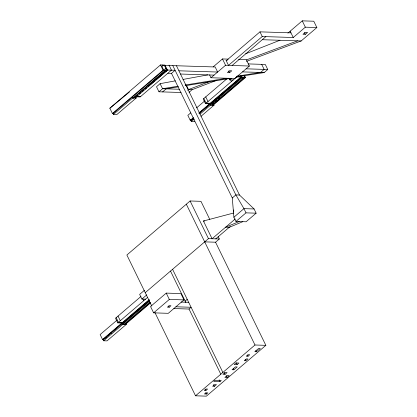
<?xml version="1.0" encoding="UTF-8"?>
<svg xmlns="http://www.w3.org/2000/svg" width="417" height="417" viewBox="0 0 417 417"><rect width="100%" height="100%" fill="white"/><g stroke="black" fill="none" stroke-linecap="round" stroke-linejoin="round"><path stroke-width="0.63" d="M233.437 211.831L233.77 209.954M162.802 65L162.958 65.323A2.58 1.376 49.5 0 0 162.338 67.424L163.704 70.223L113.038 113.518L112.418 113.497L109.843 108.222L160.509 64.927L164.944 65.068L167.368 70.04L167.853 70.056M161.978 66.157L162.958 65.323L215.172 66.981L217.632 72.037L178.903 70.796M112.418 113.497L163.083 70.207L167.003 70.718L166.816 70.327L165.83 71.166M163.808 70.139L165.617 68.591L166.816 68.617M113.038 113.518L113.445 114.44L132.773 97.927L136.166 98.037L135.713 97.109M132.914 98.021L165.377 70.28M133.101 98.412L165.57 70.671M165.909 70.869L166.899 70.025L175.093 70.285L171.502 73.356L167.884 73.241M136.807 95.967L137.792 95.123M139.268 93.861L140.743 92.6M142.218 91.339L143.698 90.082M142.609 91.198L143.599 90.348M145.085 89.082L146.57 87.81M148.056 86.543L149.541 85.271M150.532 84.427L154.988 80.617M155.979 79.772L167.368 70.04M135.035 98.037L167.003 70.718M136.964 96.848L137.6 96.306M136.166 98.037L116.838 114.55L113.445 114.44M175.369 80.851L160.097 83.671L156.505 86.741L158.971 91.792L181.114 92.501M158.971 91.792L162.562 88.722L177.981 86.215M162.588 91.907L166.18 88.842L178.387 86.851M213.217 66.845L222.475 58.938L228.271 59.125M187.64 90.322L188.536 89.556L209.647 81.487M189.016 92.36L192.154 89.671L216.887 80.22M226.228 60.7L259.979 31.854L290.972 32.849M209.542 74.872L210.95 77.75L225.561 65.266L249.387 66.027L246.301 59.699L238.571 59.454M287.912 33.099L302.252 20.85L313.777 21.22L316.863 27.548L305.338 27.178L293.245 37.509L262.251 36.519L228.5 65.36L226.035 60.303L227.244 60.345M232.118 65.474L265.874 36.633M229.621 72.641L231.779 70.801L229.605 70.728L227.447 72.574L229.621 72.641L228.777 70.916M227.192 78.537L203.209 99.032L205.477 103.682L210.048 103.828L210.653 105.058L214.041 105.167L213.546 104.24M190.731 112.882L187.832 115.358L190.256 120.325L190.72 120.341L193.624 117.865M196.527 107.925L204.742 100.904M228.782 78.167L229.605 79.855L231.399 78.318M249.387 66.027L234.776 78.516L210.95 77.75M205.477 103.682L236.814 76.9L264.164 72.579L267.756 69.509L265.29 64.458L248.162 63.91M208.651 103.781L209.287 103.239M241.057 76.764L242.532 75.503M190.256 120.325L193.154 117.849M198.951 112.892L209.584 103.812M210.22 103.27L240.917 77.03L240.354 75.873M198.935 113.325L241.386 77.046L236.486 76.89M193.769 118.173L191.106 120.659M199.571 113.215L241.537 77.353L241.964 77.755L243.403 77.802L243.21 77.411L242.225 78.25M209.798 104.683L241.771 77.364M209.991 105.079L241.964 77.755M190.235 119.345L191.325 121.576L194.223 119.095M200.019 114.143L210.653 105.058M212.222 103.89L213.697 102.629M215.172 101.367L216.647 100.106M218.122 98.845L219.597 97.583M211.429 105.12L243.403 77.802M212.097 105.48L244.883 77.463L244.065 75.785M213.53 104.803L245.504 77.484L244.471 75.373M200.994 116.317L214.041 105.167M305.28 34.376L307.569 32.422L305.265 32.349L302.977 34.303L305.28 34.376L304.441 32.651M246.473 61.351L301.178 40.949L316.863 27.548M209.72 219.29L200.958 201.328L190.105 200.978L126.872 255.011L151.772 306.073M232.285 197.976L235.871 194.906L239.494 195.02L254.083 208.964L256.142 213.181L246.077 221.776L235.939 221.453L233.885 217.236L232.285 197.976L171.502 73.356M144.522 290.237L139.643 294.407L141.91 299.057L145.528 299.171M145.236 292.671L208.469 238.639L219.326 238.983L218.195 236.668M140.962 296.487L115.514 318.234L117.782 322.883L122.358 323.029L122.958 324.259L126.346 324.369L125.856 323.441M233.885 217.236L243.945 208.641L254.083 208.964M235.214 218.993L212.086 238.753L203.433 221.005L233.614 213.014M117.047 320.11L100.137 334.559L102.561 339.527L103.03 339.542L149.234 300.058M141.91 299.057L146.789 294.887M235.939 221.453L245.999 212.852L256.142 213.181M215.709 238.868L230.148 226.53M117.782 322.883L147.774 297.253M120.956 322.982L121.592 322.44M204.695 241.86L215.553 242.209L219.326 238.983M102.561 339.527L121.889 323.013M122.525 322.471L149.265 299.62M149.437 300.323L103.181 339.85L103.604 340.251M105.381 338.177L106.366 337.337M110.792 333.553L111.777 332.714M122.598 323.467L149.651 300.349M122.296 324.28L149.349 301.163M103.03 339.542L103.63 340.778L122.958 324.259M123.244 324.744L149.807 302.049M124.402 324.681L150.334 302.523M125.345 324.426L150.433 302.987M126.346 324.369L107.018 340.882L103.63 340.778M166.242 293.104L150.542 306.521L153.628 312.849L168.275 313.318L183.975 299.901L180.889 293.573L166.242 293.104L169.328 299.432L183.975 299.901M153.628 312.849L169.328 299.432M169.187 307.24L170.944 305.734L169.172 305.682L167.415 307.183L169.187 307.24L168.624 306.088M185.132 301.079L187.207 299.307M173.858 308.549L189.016 309.039L191.085 307.266L175.927 306.782M154.9 312.484L195.537 395.801L254.995 344.995L265.853 345.339L215.553 242.209M205.92 390.463L207.577 389.045L205.904 388.993L204.241 390.411L205.92 390.463L205.352 389.301M225.029 374.346L227.098 372.579L225.013 372.511L222.944 374.278L225.029 374.346L224.174 372.6M237.075 364.599L238.889 363.051L235.933 362.957L234.125 364.505L237.075 364.599L236.225 362.853M248.006 356.254L249.741 354.768L247.995 354.711L246.259 356.196L248.006 356.254L247.437 355.086M214.427 386.351L216.439 384.625L214.682 384.568L212.665 386.293L214.427 386.351L213.572 384.599M219.999 381.586L221.26 380.507L214.979 380.304L213.718 381.383L219.999 381.586L219.149 379.835M233.874 369.785L237.205 366.939L235.391 366.882L232.06 369.728L233.874 369.785L233.306 368.623M206.457 394.044L207.828 392.877L205.836 392.814L204.466 393.982L206.457 394.044L205.889 392.882M245.775 360.752L247.87 358.964L246.358 358.912L244.263 360.7L245.775 360.752L245.206 359.584M256.497 351.734L260.271 348.508L258.597 348.456L254.823 351.682L256.497 351.734L255.929 350.567M227.036 377.479L229.173 375.654L227.02 375.587L224.883 377.411L227.036 377.479L226.186 375.733M265.853 345.339L206.394 396.15L195.537 395.801M109.843 108.222L129.4 92.032M239.202 221.557L225.566 227.234L229.183 227.354L242.819 221.672M245.681 53.772L280.016 40.214M246.499 59.876L297.561 40.835M183.006 79.444L207.822 74.867M185.049 85.063L226.812 78.26M185.456 85.699L230.434 78.375M237.012 76.181L260.547 72.464L264.138 69.394L261.673 64.343M262.283 39.704L301.178 40.949M246.124 68.815L267.756 69.509M242.532 71.886L264.164 72.579M166.816 70.327L165.685 67.533A2.58 1.376 49.5 0 0 162.958 65.323M180.478 74.028L214.046 75.107M243.21 77.411L245.504 77.484M229.605 79.855L233.223 79.97M179.597 89.269L162.562 88.722L160.097 83.671M192.154 89.671L188.536 89.556L186.347 85.063M136.667 96.275L140.774 96.405M136.031 96.817L140.138 96.947L171.476 70.171L169.01 65.115M210.684 103.28L206.113 103.135L203.845 98.49M191.325 121.576L194.713 121.681M203.433 221.005L204.638 221.041M181.087 302.059L188.666 302.304M122.994 322.482L118.418 322.336L116.15 317.691M302.252 20.85L305.338 27.178M290.159 31.181L293.245 37.509M259.979 31.854L262.251 36.519M240.901 76.05L241.537 77.353M222.475 58.938L225.561 65.266M230.559 79.772L231.414 81.518M205.732 96.874L208 101.524M176.438 65.74L239.494 195.02M245.999 212.852L243.945 208.641L235.871 194.906L172.82 65.625M165.419 68.185L166.748 70.916M160.509 64.927L163.083 70.207M190.105 200.978L208.469 238.639M186.326 204.205L254.995 344.995M172.575 269.309L222.876 372.444M170.506 271.081L185.867 302.575M189.016 309.039L220.807 374.211M142.869 298.973L143.719 300.72M118.037 316.076L120.305 320.725M132.366 97.005L132.773 97.927"/></g></svg>
